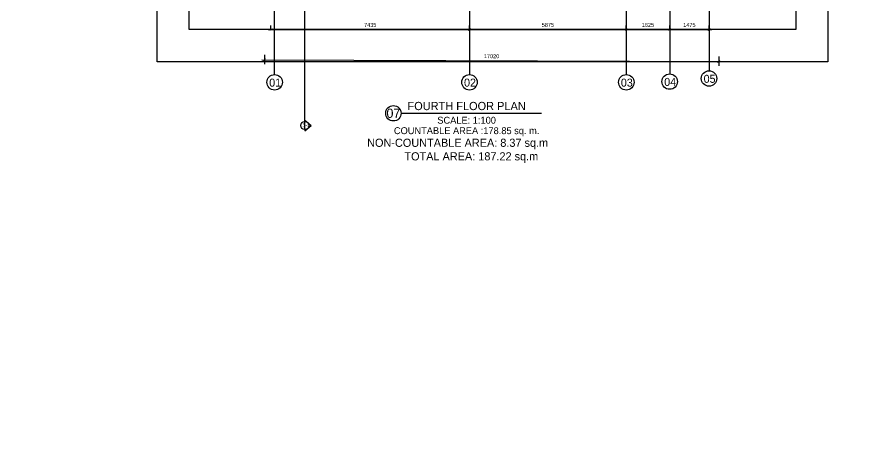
# Model space of a CAD drawing. Header units: millimetres. Extents: x 173236 to 801264, y -94969 to 615039.
# Drawn here: x 626693 to 658249, y 38366 to 54453 of the extents above; entities that cross this region are included whole.
import ezdxf
from ezdxf.enums import TextEntityAlignment as Align

# ---------------------------------------------------------------- set-up
doc = ezdxf.new("R2010")
doc.units = ezdxf.units.MM
doc.header["$MEASUREMENT"] = 0
doc.header["$PDMODE"] = 2
doc.layers.add('00-Def-points', color=7, linetype='Continuous', plot=False)
for name, color, linetype in [('VOX-A-ANNO-DIMS', 160, 'Continuous'), ('VOX-A-ANNO-GRID', 253, 'Continuous'), ('VOX-A-ANNO-GRID-LINE', 254, 'Continuous'), ('VOX-A-ANNO-SECT', 200, 'Continuous'), ('VOX-A-ANNO-SECT-LINE', 201, 'Continuous'), ('VOX-A-ANNO-TEXT', 30, 'Continuous'), ('VOX-A-COLUMN-SECT', 210, 'Continuous')]:
    doc.layers.add(name, color=color, linetype=linetype)
doc.styles.add('1.5 mm Rotis Annotative', font='', dxfattribs={"height": 1.5})
doc.styles.add('2 mm Rotis Annotative', font='', dxfattribs={"height": 2})
doc.styles.add('2.5 mm Rotis Annotative (IM)', font='', dxfattribs={"height": 0.1})
doc.styles.add('3 mm Rotis Annotative (IM)', font='', dxfattribs={"height": 0.12})
doc.styles.add('3.5 mm Rotis Annotative (IM)', font='', dxfattribs={"height": 0.138})
doc.styles.get('1.5 mm Rotis Annotative').set_extended_font_data('Rotis Sans Serif')
doc.styles.get('2 mm Rotis Annotative').set_extended_font_data('Rotis Sans Serif')
doc.styles.get('2.5 mm Rotis Annotative (IM)').set_extended_font_data('Rotis Sans Serif')
doc.styles.get('3 mm Rotis Annotative (IM)').set_extended_font_data('Rotis Sans Serif')
doc.styles.get('3.5 mm Rotis Annotative (IM)').set_extended_font_data('Rotis Sans Serif')
doc.dimstyles.new('1.5 mm Rotis Annotative', dxfattribs={"dimtxt": 1.5, "dimasz": 1, "dimexe": 1.5, "dimexo": 0, "dimgap": 1, "dimtad": 1, "dimdec": 0, "dimrnd": 5, "dimzin": 0, "dimdsep": 46, "dimtxsty": '1.5 mm Rotis Annotative', "dimblk": 'ARCHTICK', "dimcen": 0.09, "dimdle": 1, "dimadec": 0, "dimazin": 0, "dimtfac": 1, "dimtdec": 0, "dimtofl": 0, "dimtmove": 1, "dimatfit": 3, "dimfxl": 2, "dimfxlon": 1, "dimtolj": 1, "dimtzin": 0, "dimarcsym": 0})

# ---------------------------------------------------------------- blocks, each defined once
blk = doc.blocks.new('*U31')
at = {"layer": 'VOX-A-ANNO-TEXT'}
blk.add_line((-0.228, 0), (1.842, 0), dxfattribs=at)
blk.add_circle((-0.342, 0), 0.114, dxfattribs=at)
for tag, height, style, p in [('DRAWING_NAME', 0.121, '3 mm Rotis Annotative (IM)', (0.738, 0.107)), ('DRAWING_NUMBER', 0.137, '3.5 mm Rotis Annotative (IM)', (-0.342, 0)), ('DRAWING_SCALE', 0.102, '2.5 mm Rotis Annotative (IM)', (0.738, -0.103)), ('DRAWING_AREA', 0.102, '2.5 mm Rotis Annotative (IM)', (0.738, -0.257))]:
    blk.add_attdef(tag, text='', height=height, dxfattribs=dict(at, style=style)).set_placement(p, align=Align.MIDDLE_CENTER)
blk = doc.blocks.new('VOX-A-GRID-TAG')
at = {"layer": 'VOX-A-ANNO-GRID'}
blk.add_circle((0, 0), 1.45, dxfattribs=at)
at = {"layer": 'VOX-A-ANNO-GRID', "style": '1.5 mm Rotis Annotative'}
blk.add_attdef('O1', text='', height=1.5, dxfattribs=at).set_placement((0.1, -0.81), align=Align.CENTER)
blk = doc.blocks.new('column')
at = {"layer": 'VOX-A-COLUMN-SECT'}
h = blk.add_hatch(color=256, dxfattribs=at)
h.dxf.hatch_style = 1
h.paths.add_polyline_path([(705500, 161109), (706150, 161109), (706150, 161759), (705500, 161759)])
blk.add_lwpolyline([(705500, 161109), (706150, 161109), (706150, 161759), (705500, 161759)], close=True, dxfattribs=at)
blk = doc.blocks.new('dd')
at = {"layer": 'VOX-A-COLUMN-SECT'}
h = blk.add_hatch(dxfattribs=at)
h.set_pattern_fill('ANSI31', color=256, angle=-19.2318)
h.set_pattern_definition([(25.768153382, (-37381.56213, 174308.37591), (-0.054341326185, 0.112570068262), [])])
h.paths.add_polyline_path([(720928, 156393), (721109, 156912), (720448, 157143), (720267, 156623)])
h = blk.add_hatch(dxfattribs=at)
h.set_pattern_fill('ANSI31', color=256, angle=-19.2318)
h.set_pattern_definition([(25.768153382, (-38843.84027, 170116.5265), (-0.054341326185, 0.112570068262), [])])
h.paths.add_polyline_path([(719466, 152201), (719647, 152720), (718986, 152951), (718805, 152432)])
h = blk.add_hatch(dxfattribs=at)
h.set_pattern_fill('ANSI31', color=256)
h.set_pattern_definition([(45, (-3940.30874, -84834.46447), (-0.088388347648, 0.088388347648), [])])
h.paths.add_polyline_path([(717952, 148031), (717952, 148581), (717252, 148581), (717252, 148031)])
at = {"layer": 'VOX-A-ANNO-GRID-LINE', "transparency": 33554610}
for p, q in [((720703, 167663), (720703, 143734)), ((704415, 167520), (704415, 143591)), ((711726, 167520), (711726, 143590)), ((717601, 167520), (717601, 143591)), ((719227, 167547), (719227, 143618)), ((725774, 159771), (698033, 159771)), ((725680, 156773), (697940, 156773)), ((725746, 152576), (698005, 152576)), ((725747, 148306), (698006, 148306))]:
    blk.add_line(p, q, dxfattribs=at)
at = {"layer": 'VOX-A-COLUMN-SECT'}
for points in [[(720448, 157143), (720267, 156623), (720928, 156393), (721109, 156912)], [(718986, 152951), (718805, 152432), (719466, 152201), (719647, 152720)], [(717252, 148581), (717252, 148031), (717952, 148031), (717952, 148581)]]:
    blk.add_lwpolyline(points, close=True, dxfattribs=at)
at = {"xscale": 199.8152530431017, "yscale": 199.8152530431017, "zscale": 199.8152530431017}
for p, values in [((720703, 167952), {'O1': '05'}), ((704415, 167809), {'O1': '01'}), ((711743, 167809), {'O1': '02'}), ((717601, 167809), {'O1': '03'}), ((719227, 167836), {'O1': '04'}), ((697717, 159762), {'O1': 'D'}), ((726035, 159784), {'O1': 'D'}), ((697651, 156761), {'O1': 'C'}), ((725969, 156783), {'O1': 'C'}), ((697716, 152564), {'O1': 'B'}), ((726035, 152586), {'O1': 'B'}), ((697717, 148294), {'O1': 'A'}), ((726036, 148316), {'O1': 'A'}), ((704426, 143302), {'O1': '01'}), ((711726, 143302), {'O1': '02'}), ((717601, 143302), {'O1': '03'}), ((719226, 143329), {'O1': '04'}), ((720702, 143445), {'O1': '05'})]:
    blk.add_blockref('VOX-A-GRID-TAG', p, dxfattribs=at).add_auto_attribs(values)
at = {"layer": 'VOX-A-COLUMN-SECT'}
for p in [(-1410, -1663), (5901, -1663), (-1410, -8859), (5900, -8859), (-1410, -13129), (5901, -13129)]:
    blk.add_blockref('column', p, dxfattribs=at)
blk = doc.blocks.new('_ArchTick')
at = {"color": 0, "linetype": 'ByBlock', "const_width": 0.15}
blk.add_lwpolyline([(-0.5, -0.5), (0.5, 0.5)], dxfattribs=at)
blk = doc.blocks.new('*D478')
at = {"layer": 'Defpoints', "color": 0, "transparency": 16777216}
for p in [(636339, 157065), (643775, 157065), (643775, 157065)]:
    blk.add_point(p, dxfattribs=at)
at = {"layer": 'VOX-A-ANNO-DIMS', "color": 0, "lineweight": -2, "transparency": 16777216}
for p, q in [((636339, 157065), (636339, 157215)), ((643775, 157065), (643775, 157215)), ((636239, 157065), (643875, 157065))]:
    blk.add_line(p, q, dxfattribs=at)
at = {"layer": 'VOX-A-ANNO-DIMS', "color": 0, "lineweight": -2, "transparency": 16777216, "xscale": 100, "yscale": 100, "zscale": 100, "rotation": 180}
blk.add_blockref('_ArchTick', (636339, 157065), dxfattribs=at)
at = {"layer": 'VOX-A-ANNO-DIMS', "color": 0, "lineweight": -2, "transparency": 16777216, "xscale": 100, "yscale": 100, "zscale": 100}
blk.add_blockref('_ArchTick', (643775, 157065), dxfattribs=at)
at = {"layer": 'VOX-A-ANNO-DIMS', "color": 0, "transparency": 16777216, "insert": (640057, 157241), "char_height": 150, "attachment_point": 5, "style": '1.5 mm Rotis Annotative'}
blk.add_mtext('\\A1;7435', dxfattribs=at)
blk = doc.blocks.new('*D479')
at = {"layer": 'Defpoints', "color": 0, "transparency": 16777216}
for p in [(643775, 157065), (649651, 157065), (649651, 157065)]:
    blk.add_point(p, dxfattribs=at)
at = {"layer": 'VOX-A-ANNO-DIMS', "color": 0, "lineweight": -2, "transparency": 16777216}
for p, q in [((643775, 157065), (643775, 157215)), ((649651, 157065), (649651, 157215)), ((643675, 157065), (649751, 157065))]:
    blk.add_line(p, q, dxfattribs=at)
at = {"layer": 'VOX-A-ANNO-DIMS', "color": 0, "lineweight": -2, "transparency": 16777216, "xscale": 100, "yscale": 100, "zscale": 100, "rotation": 180}
blk.add_blockref('_ArchTick', (643775, 157065), dxfattribs=at)
at = {"layer": 'VOX-A-ANNO-DIMS', "color": 0, "lineweight": -2, "transparency": 16777216, "xscale": 100, "yscale": 100, "zscale": 100}
blk.add_blockref('_ArchTick', (649651, 157065), dxfattribs=at)
at = {"layer": 'VOX-A-ANNO-DIMS', "color": 0, "transparency": 16777216, "insert": (646713, 157241), "char_height": 150, "attachment_point": 5, "style": '1.5 mm Rotis Annotative'}
blk.add_mtext('\\A1;5875', dxfattribs=at)
blk = doc.blocks.new('*D480')
at = {"layer": 'Defpoints', "color": 0, "transparency": 16777216}
for p in [(649651, 157065), (651276, 157065), (651276, 157064)]:
    blk.add_point(p, dxfattribs=at)
at = {"layer": 'VOX-A-ANNO-DIMS', "color": 0, "lineweight": -2, "transparency": 16777216}
for p, q in [((649651, 157065), (649651, 157215)), ((651276, 157064), (651276, 157215)), ((649551, 157065), (651376, 157065))]:
    blk.add_line(p, q, dxfattribs=at)
at = {"layer": 'VOX-A-ANNO-DIMS', "color": 0, "lineweight": -2, "transparency": 16777216, "xscale": 100, "yscale": 100, "zscale": 100, "rotation": 180}
blk.add_blockref('_ArchTick', (649651, 157065), dxfattribs=at)
at = {"layer": 'VOX-A-ANNO-DIMS', "color": 0, "lineweight": -2, "transparency": 16777216, "xscale": 100, "yscale": 100, "zscale": 100}
blk.add_blockref('_ArchTick', (651276, 157065), dxfattribs=at)
at = {"layer": 'VOX-A-ANNO-DIMS', "color": 0, "transparency": 16777216, "insert": (650463, 157241), "char_height": 150, "attachment_point": 5, "style": '1.5 mm Rotis Annotative'}
blk.add_mtext('\\A1;1625', dxfattribs=at)
blk = doc.blocks.new('*D481')
at = {"layer": 'Defpoints', "color": 0, "transparency": 16777216}
for p in [(651276, 157064), (652752, 157065), (652752, 157065)]:
    blk.add_point(p, dxfattribs=at)
at = {"layer": 'VOX-A-ANNO-DIMS', "color": 0, "lineweight": -2, "transparency": 16777216}
for p, q in [((651276, 157064), (651276, 157215)), ((652752, 157065), (652752, 157215)), ((651176, 157065), (652852, 157065))]:
    blk.add_line(p, q, dxfattribs=at)
at = {"layer": 'VOX-A-ANNO-DIMS', "color": 0, "lineweight": -2, "transparency": 16777216, "xscale": 100, "yscale": 100, "zscale": 100, "rotation": 180}
blk.add_blockref('_ArchTick', (651276, 157065), dxfattribs=at)
at = {"layer": 'VOX-A-ANNO-DIMS', "color": 0, "lineweight": -2, "transparency": 16777216, "xscale": 100, "yscale": 100, "zscale": 100}
blk.add_blockref('_ArchTick', (652752, 157065), dxfattribs=at)
at = {"layer": 'VOX-A-ANNO-DIMS', "color": 0, "transparency": 16777216, "insert": (652014, 157241), "char_height": 150, "attachment_point": 5, "style": '1.5 mm Rotis Annotative'}
blk.add_mtext('\\A1;1475', dxfattribs=at)
blk = doc.blocks.new('*D439')
at = {"layer": 'Defpoints', "color": 0, "transparency": 16777216}
for p in [(636139, 168761), (653158, 168701), (636094, 155924)]:
    blk.add_point(p, dxfattribs=at)
at = {"layer": 'VOX-A-ANNO-DIMS', "color": 0, "lineweight": -2, "transparency": 16777216}
for p, q in [((653213, 155863), (635994, 155924)), ((636095, 156124), (636093, 155774)), ((653114, 156064), (653113, 155714))]:
    blk.add_line(p, q, dxfattribs=at)
at = {"layer": 'VOX-A-ANNO-DIMS', "color": 0, "lineweight": -2, "transparency": 16777216, "xscale": 100, "yscale": 100, "zscale": 100}
for p, rotation in [((636094, 155924), 179.7983003632781), ((653113, 155864), 359.7983003632781)]:
    blk.add_blockref('_ArchTick', p, dxfattribs=dict(at, rotation=rotation))
at = {"layer": 'VOX-A-ANNO-DIMS', "color": 0, "transparency": 16777216, "insert": (644604, 156070), "char_height": 150, "attachment_point": 5, "rotation": 359.7983, "style": '1.5 mm Rotis Annotative'}
blk.add_mtext('\\A1;17020', dxfattribs=at)
blk = doc.blocks.new('*D665')
at = {"layer": 'Defpoints', "color": 0, "transparency": 16777216}
for p in [(641539, 61543), (642300, 61543), (642300, 61418), (536631, -524), (560469, -524), (547517, -20474)]:
    blk.add_point(p, dxfattribs=at)
at = {"layer": 'VOX-A-ANNO-DIMS', "color": 0, "lineweight": -2, "transparency": 16777216}
for p, q in [((641539, 61543), (641539, 61268)), ((642300, 61543), (642300, 61268)), ((641439, 61418), (642400, 61418)), ((536831, -524), (536481, -524)), ((536631, -20574), (536631, -424)), ((536831, -20474), (536481, -20474))]:
    blk.add_line(p, q, dxfattribs=at)
at = {"layer": 'VOX-A-ANNO-DIMS', "color": 0, "lineweight": -2, "transparency": 16777216, "xscale": 100, "yscale": 100, "zscale": 100}
for p, rotation in [((641539, 61418), 180), ((536631, -524), 90), ((536631, -20474), 270)]:
    blk.add_blockref('_ArchTick', p, dxfattribs=dict(at, rotation=rotation))
blk.add_blockref('_ArchTick', (642300, 61418), dxfattribs=at)
at = {"layer": 'VOX-A-ANNO-DIMS', "color": 0, "transparency": 16777216, "insert": (641920, 61594), "char_height": 150, "attachment_point": 5, "style": '1.5 mm Rotis Annotative'}
blk.add_mtext('\\A1;760', dxfattribs=at)
at = {"layer": 'VOX-A-ANNO-DIMS', "color": 0, "transparency": 16777216, "insert": (536455, -10499), "char_height": 150, "attachment_point": 5, "rotation": 90, "style": '1.5 mm Rotis Annotative'}
blk.add_mtext('\\A1;19950', dxfattribs=at)
blk = doc.blocks.new('DIM')
at = {"layer": '00-Def-points'}
for points in [[(632074.5, 177389.1), (657199.6, 177389.1), (657199.6, 155864.9), (632074.5, 155864.9)], [(633274.5, 176189.1), (655999.6, 176189.1), (655999.6, 157064.9), (633274.5, 157064.9)]]:
    blk.add_lwpolyline(points, close=True, dxfattribs=at)
at = {"layer": 'VOX-A-ANNO-DIMS'}
for p1, p2, distance, picture, middle in [((653158.4507, 168701.3773), (636139.1245, 168761.2911), 12837.7964, '*D439', (644604.2148, 156069.8119)), ((636339.3336, 157064.932), (643774.7696, 157064.932), 0, '*D478', (640057.0516, 157241.1277))]:
    dim = blk.add_aligned_dim(p1=p1, p2=p2, distance=distance, dimstyle='1.5 mm Rotis Annotative', dxfattribs=at)
    dim.commit()
    dim.dimension.update_dxf_attribs({"geometry": picture, "text_midpoint": middle})
for base, p1, p2, picture, middle in [((649650.6, 157064.9), (643774.8, 157064.9), (649650.6, 157064.9), '*D479', (646712.7, 157241.1)), ((651275.9, 157064.9), (649650.6, 157064.9), (651275.9, 157063.9), '*D480', (650463.3, 157241.1)), ((652752.1, 157064.9), (651275.9, 157063.9), (652752.1, 157064.9), '*D481', (652014, 157241.1))]:
    dim = blk.add_linear_dim(base=base, p1=p1, p2=p2, angle=180, dimstyle='1.5 mm Rotis Annotative', dxfattribs=at)
    dim.commit()
    dim.dimension.update_dxf_attribs({"geometry": picture, "text_midpoint": middle})

msp = doc.modelspace()

# ---------------------------------------------------------------- hatches: boundary and pattern name
at = {"layer": 'VOX-A-ANNO-SECT'}
h = msp.add_hatch(color=256, dxfattribs=at)
h.dxf.hatch_style = 1
h.paths.add_polyline_path([(637580, 50265, -0.1747669), (637481.8, 50229.6), (637481.8, 50179.7)])
h.paths.add_polyline_path([(637716.4, 50383.5), (637583.7, 50498.8, -0.4462813), (637585.4, 50269.7)])
h.paths.add_polyline_path([(637581.7, 50500.5), (637481.8, 50587.4), (637481.8, 50537.4, -0.1785146)])

# ---------------------------------------------------------------- linework, layer by layer
for p, q in [((637481.8, 50587.4), (637481.8, 50537.4)), ((637481.8, 50587.4), (637716.4, 50383.5)), ((637481.8, 50179.7), (637716.4, 50383.5)), ((637481.8, 50229.6), (637481.8, 50179.7))]:
    msp.add_line(p, q, dxfattribs=at)
msp.add_circle((637481.8, 50383.5), 153.9, dxfattribs=at)
at = {"layer": 'VOX-A-ANNO-SECT-LINE'}
msp.add_line((637481.8, 50229.6), (637481.8, 76438.1), dxfattribs=at)

# ---------------------------------------------------------------- block references
msp.add_blockref('DIM', (-125, -103091.9))
at = {"layer": 'VOX-A-ANNO-GRID-LINE'}
msp.add_blockref('dd', (-68075.9, -91301.9), dxfattribs=at)
at = {"layer": 'VOX-A-ANNO-TEXT', "xscale": 2540, "yscale": 2540, "zscale": 2540}
msp.add_blockref('*U31', (641669.2, 50840.3), dxfattribs=at).add_auto_attribs({'DRAWING_AREA': 'COUNTABLE AREA :178.85 sq. m.', 'DRAWING_SCALE': 'SCALE: 1:100', 'DRAWING_NAME': 'FOURTH FLOOR PLAN', 'DRAWING_NUMBER': '07'})

# ---------------------------------------------------------------- texts
at = {"layer": 'VOX-A-ANNO-SECT', "style": '1.5 mm Rotis Annotative'}
msp.add_attdef('00-01', (637397.7, 50512.4), '00-01', height=75, rotation=270, dxfattribs=at)
at = {"layer": 'VOX-A-ANNO-SECT', "style": '2 mm Rotis Annotative'}
msp.add_attdef('Y', text='X-1', height=100, rotation=270, dxfattribs=at).set_placement((637494.2, 50383.5), align=Align.CENTER)
at = {"layer": 'VOX-A-ANNO-TEXT', "insert": (639816.3, 49887.8), "char_height": 305.196, "width": 7806.055, "attachment_point": 1, "style": '2.5 mm Rotis Annotative (IM)'}
msp.add_mtext('NON-COUNTABLE AREA: 8.37 sq.m\\P\\pxqc;TOTAL AREA: 187.22 sq.m', dxfattribs=at)

# ---------------------------------------------------------------- dimensions: what is measured, and where the dimension line sits
at = {"layer": 'VOX-A-ANNO-DIMS'}
dim = msp.add_linear_dim(base=(536630.7, -523.8), p1=(547516.9, -20473.8), p2=(560469.1, -523.8), angle=270, dimstyle='1.5 mm Rotis Annotative', dxfattribs=at)
dim.commit()
dim.dimension.update_dxf_attribs({"geometry": '*D665', "text_midpoint": (536454.5, -10498.8)})

doc.saveas('drawing.dxf')
